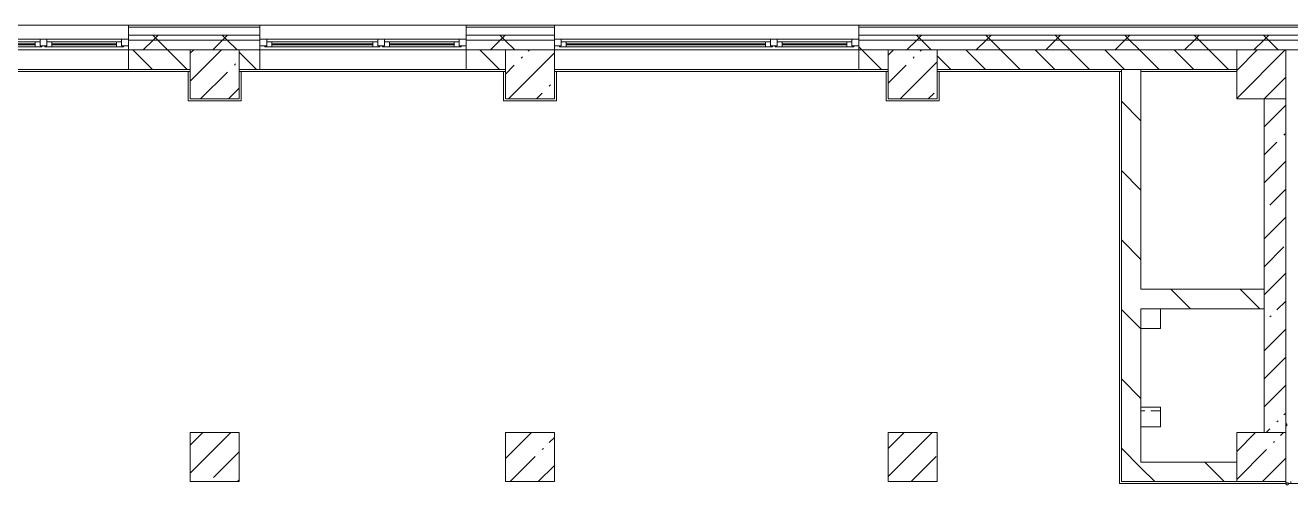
# Model space of a CAD drawing. Header units: millimetres. Extents: x -5524 to 188508, y -8553 to 29000.
# Drawn here: x 133358 to 146248, y 22669 to 27350 of the extents above; entities that cross this region are included whole.
import ezdxf

# ---------------------------------------------------------------- set-up
doc = ezdxf.new("R2010")
doc.units = ezdxf.units.MM
doc.linetypes.add('200_ШТРИХ__ш1_п0_6_', pattern=[160, 100, -60])
for name, color, linetype, lineweight in [('A-DETL-MBND-1', 7, '200_ШТРИХ__ш1_п0_6_', 9), ('A-GLAZ-2', 7, 'Continuous', 5), ('A-WALL', 7, 'Continuous', 9), ('A-WALL-2', 7, 'Continuous', 5), ('I-WALL-2', 7, 'Continuous', 5), ('S-COLS-2', 7, 'Continuous', 5)]:
    doc.layers.add(name, color=color, linetype=linetype, lineweight=lineweight)
doc.layers.add('A-FLOR-2', color=7, linetype='Continuous', lineweight=5, true_color=0xaaaaaa)
pattern_1 = [(45, (61498, 0), (-285.1231, 285.1231), []), (45, (61783.12, 0), (-285.1231, 285.1231), [504.031, -100.806, 16.764, -84.042])]
pattern_2 = [(45, (61498, 0), (-353.5534, 353.5534), []), (135, (61498, 0), (-353.5534, -353.5534), [])]
pattern_3 = [(135, (61498, 0), (-353.5534, -353.5534), [])]

# ---------------------------------------------------------------- blocks, each defined once
blk = doc.blocks.new('BSC_Колонна _Прямоугольная - 500х500-23287078-3_6_1_птичка')
at = {"layer": 'S-COLS-2'}
h = blk.add_hatch(dxfattribs=at)
h.set_pattern_fill('FP_65', color=256, style=0, pattern_type=2)
h.set_pattern_definition([(45, (-84450, -22950), (-285.1231, 285.1231), []), (45, (-84164.88, -22950), (-285.1231, 285.1231), [504.031, -100.806, 16.764, -84.042])])
h.paths.add_polyline_path([(250, -250), (250, 250), (-250, 250), (-250, -250)])
for p, q in [((250, 250), (-250, 250)), ((-250, 250), (-250, -250)), ((250, -250), (250, 250)), ((-250, -250), (250, -250))]:
    blk.add_line(p, q, dxfattribs=at)
blk = doc.blocks.new('BSC_Колонна _Прямоугольная - 500х500-V65-3_6_1_птичка')
at = {"layer": 'S-COLS-2'}
h = blk.add_hatch(dxfattribs=at)
h.set_pattern_fill('FP_80', color=256, style=0, pattern_type=2)
h.set_pattern_definition([(45, (-77000, -22950), (-285.1231, 285.1231), []), (45, (-76714.88, -22950), (-285.1231, 285.1231), [504.031, -100.806, 16.764, -84.042])])
h.paths.add_polyline_path([(250, -250), (250, 250), (-250, 250), (-250, -250)])
for p, q in [((250, 250), (-250, 250)), ((-250, 250), (-250, -250)), ((250, -250), (250, 250)), ((-250, -250), (250, -250))]:
    blk.add_line(p, q, dxfattribs=at)
blk = doc.blocks.new('BSC_Колонна _Прямоугольная - 500х500-V66-3_6_1_птичка')
at = {"layer": 'S-COLS-2'}
h = blk.add_hatch(dxfattribs=at)
h.set_pattern_fill('FP_81', color=256, style=0, pattern_type=2)
h.set_pattern_definition([(45, (-73790, -22950), (-285.1231, 285.1231), []), (45, (-73504.88, -22950), (-285.1231, 285.1231), [504.031, -100.806, 16.764, -84.042])])
h.paths.add_polyline_path([(250, -250), (250, 250), (-250, 250), (-250, -250)])
for p, q in [((250, 250), (-250, 250)), ((-250, 250), (-250, -250)), ((250, -250), (250, 250)), ((-250, -250), (250, -250))]:
    blk.add_line(p, q, dxfattribs=at)
blk = doc.blocks.new('120_Окно_СКБ_2Ст - 120_Окно_СКБ_2Ст 3100х2500 _мал_створка слева_ 2-19089248-3_6_1_птичка')
at = {"layer": 'A-GLAZ-2'}
for p, q in [((-1550, -75), (-1550, -5)), ((-1550, -5), (-1480, -5)), ((1550, -5), (-1550, -5)), ((-1480, -75), (-1550, -75)), ((-1550, -75), (-1500, -75)), ((-1480, -75), (-1500, -75)), ((-1500, -75), (-1500, -85)), ((-1500, -85), (670, -85)), ((670, -85), (-1500, -85)), ((-1480, -5), (-1480, -75)), ((650, -35), (-1480, -35)), ((-1480, -35), (-1480, -75)), ((-1430, -85), (-1430, -35)), ((-1430, -55), (600, -55)), ((600, -65), (-1430, -65)), ((600, -85), (600, -35)), ((650, -75), (650, -5)), ((650, -5), (720, -5)), ((650, -75), (650, -35)), ((720, -75), (650, -75)), ((670, -75), (650, -75)), ((670, -75), (700, -75)), ((670, -85), (670, -75)), ((720, -75), (700, -75)), ((700, -75), (700, -85)), ((700, -85), (1500, -85)), ((1500, -85), (700, -85)), ((720, -5), (720, -75)), ((1480, -35), (720, -35)), ((720, -35), (720, -75)), ((770, -85), (770, -35)), ((770, -55), (1430, -55)), ((1430, -65), (770, -65)), ((1430, -85), (1430, -35)), ((1480, -75), (1480, -5)), ((1480, -5), (1550, -5)), ((1480, -75), (1480, -35)), ((1550, -75), (1480, -75)), ((1500, -75), (1480, -75)), ((1500, -75), (1550, -75)), ((1500, -85), (1500, -75)), ((1550, -5), (1550, -75))]:
    blk.add_line(p, q, dxfattribs=at)
blk = doc.blocks.new('120_Окно_СКБ_2Ст - 120_Окно_СКБ_2Ст 2100х2400 _мал створка справа_-19092174-3_6_1_птичка')
at = {"layer": 'A-GLAZ-2'}
for p, q in [((-1050, -75), (-1050, -5)), ((-1050, -5), (-980, -5)), ((1050, -5), (-1050, -5)), ((-980, -75), (-1050, -75)), ((-1050, -75), (-1000, -75)), ((-980, -75), (-1000, -75)), ((-1000, -75), (-1000, -85)), ((-1000, -85), (170, -85)), ((170, -85), (-1000, -85)), ((-980, -5), (-980, -75)), ((150, -35), (-980, -35)), ((-980, -35), (-980, -75)), ((-930, -85), (-930, -35)), ((-930, -55), (100, -55)), ((100, -65), (-930, -65)), ((100, -85), (100, -35)), ((150, -75), (150, -5)), ((150, -5), (220, -5)), ((150, -75), (150, -35)), ((220, -75), (150, -75)), ((170, -75), (150, -75)), ((170, -75), (200, -75)), ((170, -85), (170, -75)), ((220, -75), (200, -75)), ((200, -75), (200, -85)), ((200, -85), (1000, -85)), ((1000, -85), (200, -85)), ((220, -5), (220, -75)), ((980, -35), (220, -35)), ((220, -35), (220, -75)), ((270, -85), (270, -35)), ((270, -55), (930, -55)), ((930, -65), (270, -65)), ((930, -85), (930, -35)), ((980, -75), (980, -5)), ((980, -5), (1050, -5)), ((980, -75), (980, -35)), ((1050, -75), (980, -75)), ((1000, -75), (980, -75)), ((1000, -75), (1050, -75)), ((1000, -85), (1000, -75)), ((1050, -5), (1050, -75))]:
    blk.add_line(p, q, dxfattribs=at)
blk = doc.blocks.new('BSC_Колонна _Прямоугольная - 500х500-V119-3_6_1_птичка')
at = {"layer": 'S-COLS-2'}
h = blk.add_hatch(dxfattribs=at)
h.set_pattern_fill('FP_114', color=256, style=0, pattern_type=2)
h.set_pattern_definition([(45, (-80900, -22950), (-285.1231, 285.1231), []), (45, (-80614.88, -22950), (-285.1231, 285.1231), [504.031, -100.806, 16.764, -84.042])])
h.paths.add_polyline_path([(250, -250), (250, 250), (-250, 250), (-250, -250)])
for p, q in [((250, 250), (-250, 250)), ((-250, 250), (-250, -250)), ((250, -250), (250, 250)), ((-250, -250), (250, -250))]:
    blk.add_line(p, q, dxfattribs=at)

msp = doc.modelspace()

# ---------------------------------------------------------------- hatches: boundary and pattern name
at = {"layer": 'A-WALL-2'}
h = msp.add_hatch(dxfattribs=at)
h.set_pattern_fill('FP_68', color=256, style=0, pattern_type=2)
h.set_pattern_definition(pattern_2)
h.paths.add_polyline_path([(154658, 27200), (154708, 27200), (154708, 27250), (141848, 27250), (141848, 27200), (153787.6, 27200)])
h.paths.add_polyline_path([(138748, 27200), (138748, 27250), (137848, 27250), (137848, 27200), (137940.5, 27200)])
h.paths.add_polyline_path([(135748, 27200), (135748, 27250), (134408, 27250), (134408, 27200), (135144, 27200)])
h.paths.add_polyline_path([(131415.2, 27200), (132308, 27200), (132308, 27250), (131108, 27250), (131108, 27200)])
h.paths.add_polyline_path([(127686.5, 27200), (128608, 27200), (128608, 27250), (124358, 27250), (124358, 27200), (125822.1, 27200)])
h.paths.add_polyline_path([(121358, 27200), (123458, 27200), (123458, 27250), (121358, 27250)])
h.paths.add_polyline_path([(120229, 27200), (120458, 27200), (120458, 27250), (119358, 27250), (119358, 27200)])
h.paths.add_polyline_path([(115568.1, 27200), (116258, 27200), (116258, 27250), (114758, 27250), (114758, 27200)])
h.paths.add_polyline_path([(111839.4, 27200), (112258, 27200), (112258, 27250), (111158.3, 27250), (111158.3, 27200)])
h.paths.add_polyline_path([(109975, 27200), (110258.3, 27200), (110258.3, 27250), (109158, 27250), (109158, 27200)])
h.paths.add_polyline_path([(103558, 27200), (106058, 27200), (106058, 27250), (103558, 27250)])
h = msp.add_hatch(dxfattribs=at)
h.set_pattern_fill('FP_68', color=256, style=0, pattern_type=2)
h.set_pattern_definition(pattern_2)
h.paths.add_polyline_path([(154558, 27100), (154658, 27100), (154658, 27200), (141848, 27200), (141848, 27100), (153787.6, 27100)])
h.paths.add_polyline_path([(135748, 27100), (135748, 27200), (134408, 27200), (134408, 27100), (135144, 27100)])
h.paths.add_polyline_path([(137848, 27100), (138748, 27100), (138748, 27200), (137848, 27200)])
h.paths.add_polyline_path([(131415.2, 27100), (132308, 27100), (132308, 27200), (131108, 27200), (131108, 27100)])
h.paths.add_polyline_path([(128608, 27100), (128608, 27200), (124358, 27200), (124358, 27100), (127686.5, 27100)])
h.paths.add_polyline_path([(123025.6, 27100), (123458, 27100), (123458, 27200), (121358, 27200), (121358, 27100), (122093.4, 27100)])
h.paths.add_polyline_path([(120458, 27100), (120458, 27200), (119358, 27200), (119358, 27100), (120229, 27100)])
h.paths.add_polyline_path([(111158.3, 27100), (112258, 27100), (112258, 27200), (111158.3, 27200)])
h.paths.add_polyline_path([(115568.1, 27100), (116258, 27100), (116258, 27200), (114758, 27200), (114758, 27100)])
h.paths.add_polyline_path([(106058, 27100), (106058, 27200), (103658, 27200), (103658, 27100), (105314.1, 27100)])
h.paths.add_polyline_path([(109158, 27100), (110258.3, 27100), (110258.3, 27200), (109158, 27200)])
h = msp.add_hatch(dxfattribs=at)
h.set_pattern_fill('FP_66', color=256, style=0, pattern_type=2)
h.set_pattern_definition([(135, (61498, 0), (-176.7767, -176.7767), [])])
h.paths.add_polyline_path([(145698, 26900), (145698, 27100), (142648, 27100), (142648, 26900), (145398, 26900)])
h.paths.add_polyline_path([(131415.2, 26900), (131808, 26900), (131808, 27100), (131108, 27100), (131108, 26900)])
h.paths.add_polyline_path([(134408, 26900), (135038, 26900), (135038, 27100), (134408, 27100)])
h.paths.add_polyline_path([(135538, 26900), (135748, 26900), (135748, 27100), (135538, 27100)])
h.paths.add_polyline_path([(142148, 26900), (142148, 27100), (141848, 27100), (141848, 26900), (142135.3, 26900)])
h.paths.add_polyline_path([(137848, 26900), (138248, 26900), (138248, 27100), (137848, 27100)])
h.paths.add_polyline_path([(121658, 26900), (121658, 27100), (121358, 27100), (121358, 26900)])
h.paths.add_polyline_path([(128608, 26900), (128608, 27100), (128258, 27100), (128258, 26900)])
h.paths.add_polyline_path([(127658, 26900), (127658, 27100), (124358, 27100), (124358, 26900), (125822.1, 26900)])
h.paths.add_polyline_path([(119358, 26900), (120458, 26900), (120458, 27100), (119358, 27100)])
h.paths.add_polyline_path([(123025.6, 26900), (123458, 26900), (123458, 27100), (122258, 27100), (122258, 26900)])
h.paths.add_polyline_path([(109658, 26900), (109658, 27100), (109158, 27100), (109158, 26900)])
h.paths.add_polyline_path([(111839.4, 26900), (112258, 26900), (112258, 27100), (111158.3, 27100), (111158.3, 26900)])
h.paths.add_polyline_path([(105314.1, 26900), (106058, 26900), (106058, 27100), (104258, 27100), (104258, 26900)])
h.paths.add_polyline_path([(114758, 26900), (115658, 26900), (115658, 27100), (114758, 27100)])
at = {"layer": 'I-WALL-2'}
h = msp.add_hatch(dxfattribs=at)
h.set_pattern_fill('FP_67', color=256, style=0, pattern_type=2)
h.set_pattern_definition(pattern_3)
h.paths.add_polyline_path([(144523.1, 24259.9), (144723.1, 24259.9), (144723.1, 26900), (144523.1, 26900), (144523.1, 25105.2)])
h = msp.add_hatch(dxfattribs=at)
h.set_pattern_fill('FP_64', color=256, style=0, pattern_type=2)
h.set_pattern_definition(pattern_1)
h.paths.add_polyline_path([(145978, 23200), (146198, 23200), (146198, 26600), (145978, 26600), (145978, 23948.2)])
h = msp.add_hatch(dxfattribs=at)
h.set_pattern_fill('FP_67', color=256, style=0, pattern_type=2)
h.set_pattern_definition(pattern_3)
h.paths.add_polyline_path([(145978, 24460), (145978, 24660), (144723.1, 24660), (144723.1, 24460)])
h = msp.add_hatch(dxfattribs=at)
h.set_pattern_fill('FP_67', color=256, style=0, pattern_type=2)
h.set_pattern_definition(pattern_3)
h.paths.add_polyline_path([(144523.1, 22700), (144723.1, 22700), (144723.1, 24259.9), (144523.1, 24259.9), (144523.1, 22791.3)])
h = msp.add_hatch(dxfattribs=at)
h.set_pattern_fill('FP_67', color=256, style=0, pattern_type=2)
h.set_pattern_definition(pattern_3)
h.paths.add_polyline_path([(145698, 22700), (145698, 22900), (144723.1, 22900), (144723.1, 22700)])
at = {"layer": 'S-COLS-2'}
h = msp.add_hatch(dxfattribs=at)
h.set_pattern_fill('FP_64', color=256, style=0, pattern_type=2)
h.set_pattern_definition(pattern_1)
h.paths.add_polyline_path([(135538, 26600), (135538, 27100), (135038, 27100), (135038, 26600), (135144, 26600)])
h = msp.add_hatch(dxfattribs=at)
h.set_pattern_fill('FP_64', color=256, style=0, pattern_type=2)
h.set_pattern_definition(pattern_1)
h.paths.add_polyline_path([(138748, 26600), (138748, 27100), (138248, 27100), (138248, 26600)])
h = msp.add_hatch(dxfattribs=at)
h.set_pattern_fill('FP_64', color=256, style=0, pattern_type=2)
h.set_pattern_definition(pattern_1)
h.paths.add_polyline_path([(142148, 26600), (142648, 26600), (142648, 27100), (142148, 27100), (142148, 26840.6)])
h = msp.add_hatch(dxfattribs=at)
h.set_pattern_fill('FP_64', color=256, style=0, pattern_type=2)
h.set_pattern_definition(pattern_1)
h.paths.add_polyline_path([(145698, 26600), (146198, 26600), (146198, 27100), (145698, 27100), (145698, 26840.6)])

# ---------------------------------------------------------------- linework, layer by layer
at = {"layer": 'A-DETL-MBND-1'}
for p, q in [((144923.1, 23420), (144723.1, 23420)), ((146208, 23290.5), (146198, 23290.5)), ((146198, 23270.5), (146208, 23270.5)), ((146208, 23270.5), (146208, 23290.5))]:
    msp.add_line(p, q, dxfattribs=at)
at = {"layer": 'A-FLOR-2'}
for p, q in [((135018, 26580), (135018, 26880)), ((135558, 26880), (135558, 26580)), ((138228, 26580), (138228, 26880)), ((138768, 26880), (138768, 26580)), ((142128, 26580), (142128, 26880)), ((142668.1, 26880), (142668.1, 26580)), ((144503.1, 22680), (144503.1, 26880)), ((135558, 26580), (135018, 26580)), ((138768, 26580), (138228, 26580)), ((142668.1, 26580), (142128, 26580)), ((144723.1, 24459.9), (144923.1, 24459.9)), ((144923.1, 24459.9), (144923.1, 24259.9)), ((144923.1, 24259.9), (144723.1, 24259.9)), ((144723.1, 23459.9), (144923.1, 23459.9)), ((144923.1, 23459.9), (144923.1, 23259.9)), ((144923.1, 23259.9), (144723.1, 23259.9)), ((146198, 22680), (146198, 22700)), ((146248, 22700), (146248, 22680)), ((146202.6, 22680), (144503.1, 22680)), ((146488, 22680), (146222.6, 22680))]:
    msp.add_line(p, q, dxfattribs=at)
at = {"layer": 'A-WALL'}
for p, q in [((135748, 27330), (134408, 27330)), ((138748, 27330), (137848, 27330)), ((154788, 27330), (141848, 27330)), ((135748, 27250), (134408, 27250)), ((135748, 27200), (134408, 27200)), ((138748, 27250), (137848, 27250)), ((138748, 27200), (137848, 27200)), ((154708, 27250), (141848, 27250)), ((154658, 27200), (141848, 27200)), ((144723.1, 26900), (144523.1, 26900))]:
    msp.add_line(p, q, dxfattribs=at)
at = {"layer": 'A-WALL-2'}
for p, q in [((154808, 27350), (131108, 27350)), ((134408, 27350), (134408, 26900)), ((135748, 26900), (135748, 27350)), ((137848, 27350), (137848, 26900)), ((138748, 27100), (138748, 27350)), ((141848, 27350), (141848, 26900)), ((154308, 27100), (104258, 27100)), ((135038, 26900), (135038, 27100)), ((135538, 27100), (135538, 26900)), ((138248, 26900), (138248, 27100)), ((142148, 26900), (142148, 27100)), ((142648, 27100), (142648, 26900)), ((145698, 26900), (145698, 27100)), ((134408, 26900), (135038, 26900)), ((135538, 26900), (135748, 26900)), ((137848, 26900), (138248, 26900)), ((141848, 26900), (142148, 26900)), ((142648, 26900), (144523.1, 26900)), ((144723.1, 26900), (145698, 26900)), ((146222.6, 22689), (146202.6, 22689)), ((146202.6, 22689), (146202.6, 22669)), ((146222.6, 22669), (146222.6, 22689)), ((146202.6, 22669), (146222.6, 22669))]:
    msp.add_line(p, q, dxfattribs=at)
at = {"layer": 'I-WALL-2'}
for p, q in [((132308, 27100), (134408, 27100)), ((135748, 27100), (137848, 27100)), ((138748, 27100), (141848, 27100)), ((134408, 26900), (132308, 26900)), ((135038, 26880), (132308, 26880)), ((138248, 26880), (135538, 26880)), ((137848, 26900), (135748, 26900)), ((141848, 26900), (138748, 26900)), ((142148, 26880), (138748, 26880)), ((144523.1, 26880), (142648, 26880)), ((144523.1, 26900), (144523.1, 22700)), ((144723.1, 24660), (144723.1, 26900)), ((145698, 26880), (144723.1, 26880)), ((146198, 26600), (145978, 26600)), ((145978, 26600), (145978, 23200)), ((146198, 23200), (146198, 26600)), ((145978, 24660), (144723.1, 24660)), ((144723.1, 24460), (145978, 24460)), ((144723.1, 22900), (144723.1, 24460)), ((145698, 22900), (144723.1, 22900)), ((144523.1, 22700), (145698, 22700))]:
    msp.add_line(p, q, dxfattribs=at)
at = {"layer": 'S-COLS-2'}
for p, q in [((135538, 27100), (135038, 27100)), ((135038, 27100), (135038, 26900)), ((135538, 26900), (135538, 27100)), ((138748, 27100), (138248, 27100)), ((138248, 27100), (138248, 26900)), ((138748, 26600), (138748, 27100)), ((142648, 27100), (142148, 27100)), ((142148, 27100), (142148, 26900)), ((142648, 26900), (142648, 27100)), ((146198, 27100), (145698, 27100)), ((145698, 27100), (145698, 26900)), ((146198, 26600), (146198, 27100)), ((135038, 26900), (135038, 26600)), ((135538, 26600), (135538, 26900)), ((138248, 26900), (138248, 26600)), ((142148, 26900), (142148, 26600)), ((142648, 26600), (142648, 26900)), ((145698, 26900), (145698, 26600)), ((135038, 26600), (135538, 26600)), ((138248, 26600), (138748, 26600)), ((142148, 26600), (142648, 26600)), ((145698, 26600), (146198, 26600))]:
    msp.add_line(p, q, dxfattribs=at)

# ---------------------------------------------------------------- block references
at = {"layer": 'A-GLAZ-2'}
for name, p in [('120_Окно_СКБ_2Ст - 120_Окно_СКБ_2Ст 2100х2400 _мал створка справа_-19092174-3_6_1_птичка', (133358, 27215)), ('120_Окно_СКБ_2Ст - 120_Окно_СКБ_2Ст 2100х2400 _мал створка справа_-19092174-3_6_1_птичка', (136798, 27215)), ('120_Окно_СКБ_2Ст - 120_Окно_СКБ_2Ст 3100х2500 _мал_створка слева_ 2-19089248-3_6_1_птичка', (140298, 27215))]:
    msp.add_blockref(name, p, dxfattribs=at)
at = {"layer": 'S-COLS-2'}
for name, p in [('BSC_Колонна _Прямоугольная - 500х500-V66-3_6_1_птичка', (135288, 22950)), ('BSC_Колонна _Прямоугольная - 500х500-V65-3_6_1_птичка', (138498, 22950)), ('BSC_Колонна _Прямоугольная - 500х500-V119-3_6_1_птичка', (142398, 22950)), ('BSC_Колонна _Прямоугольная - 500х500-23287078-3_6_1_птичка', (145948, 22950))]:
    msp.add_blockref(name, p, dxfattribs=at)

doc.saveas('drawing.dxf')
